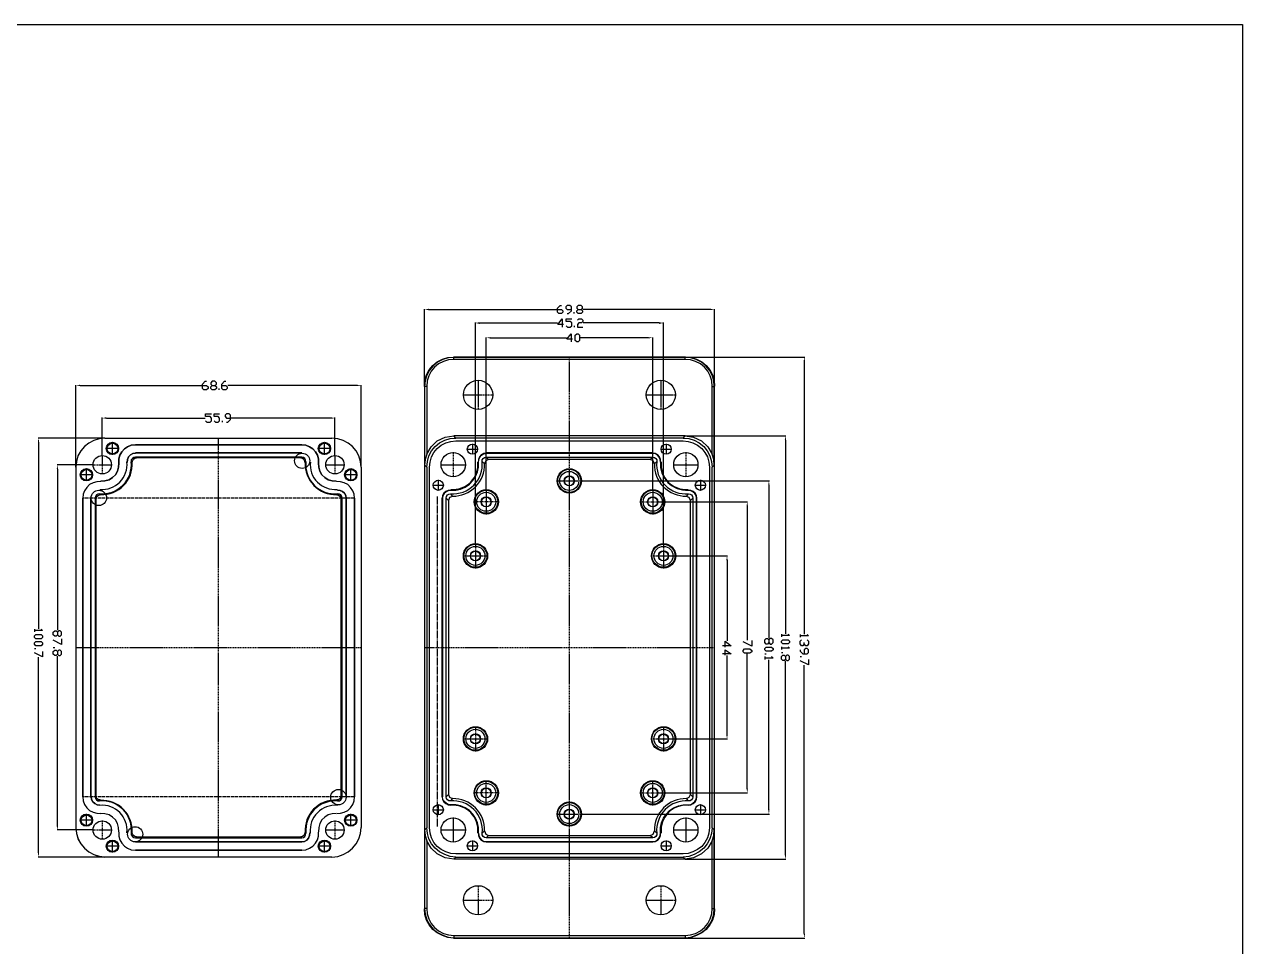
# Model space of a CAD drawing. Header units: millimetres. Extents: x 63 to 533, y -185 to 248.
# Drawn here: x 239.5 to 532.6, y 26.5 to 248.4 of the extents above; entities that cross this region are included whole.
import ezdxf

# ---------------------------------------------------------------- set-up
doc = ezdxf.new("R2010")
doc.units = ezdxf.units.MM
doc.linetypes.add('PDF_IMPORT', pattern=[1, 0.8, -0.2])
doc.layers.add('PDF_几何图形', color=7, linetype='Continuous')
doc.layers.add('PDF_实体填充', color=4, linetype='Continuous')

msp = doc.modelspace()

# ---------------------------------------------------------------- linework, layer by layer
msp.add_lwpolyline([(62.79, 248.44), (532.64, 248.44), (532.64, -185.4), (62.79, -185.4)], close=True)
at = {"layer": 'PDF_几何图形', "color": 4, "lineweight": -3}
for points in [[(335.76, 161.38), (335.76, 179.91)], [(336.74, 179.83), (367.7, 179.83)], [(404.59, 179.83), (373.87, 179.83)], [(405.56, 161.38), (405.56, 179.91)], [(348.03, 123.52), (348.03, 176.66)], [(349.01, 176.57), (367.78, 176.57)], [(392.23, 176.57), (373.95, 176.57)], [(393.29, 123.52), (393.29, 176.66)], [(350.63, 136.52), (350.63, 173.08)], [(351.61, 173), (369.97, 173)], [(389.63, 173), (373.14, 173)], [(390.69, 136.52), (390.69, 173.08)], [(398.57, 168.37), (427.26, 168.37)], [(427.17, 167.39), (427.17, 101.66)], [(251.91, 141.88), (251.91, 161.62)], [(252.88, 161.54), (282.21, 161.54)], [(319.51, 161.54), (288.47, 161.54)], [(320.57, 141.88), (320.57, 161.62)], [(258.24, 144.64), (258.24, 153.82)], [(259.22, 153.66), (283.03, 153.66)], [(313.17, 153.66), (289.2, 153.66)], [(314.23, 144.64), (314.23, 153.82)], [(258.89, 148.87), (242.81, 148.87)], [(242.89, 147.89), (242.89, 102.96)], [(398.49, 149.44), (422.71, 149.44)], [(422.62, 148.38), (422.62, 101.74)], [(255.97, 142.45), (247.36, 142.45)], [(247.44, 141.39), (247.44, 102.63)], [(373.63, 138.55), (418.8, 138.55)], [(418.64, 137.57), (418.64, 100.68)], [(393.45, 133.51), (413.52, 133.51)], [(413.44, 132.53), (413.44, 100.19)], [(396.3, 120.51), (408.65, 120.51)], [(408.57, 119.45), (408.57, 100.03)], [(413.44, 64.44), (413.44, 97.03)], [(242.89, 49.09), (242.89, 96.13)], [(247.44, 55.5), (247.44, 96.38)], [(408.57, 77.44), (408.57, 96.54)], [(418.64, 59.4), (418.64, 95.48)], [(422.62, 48.52), (422.62, 95.24)], [(427.17, 29.58), (427.17, 94.18)], [(396.05, 76.47), (408.65, 76.47)], [(393.7, 63.47), (413.52, 63.47)], [(373.63, 58.35), (418.8, 58.35)], [(255.97, 54.53), (247.36, 54.53)], [(258.89, 48.03), (242.81, 48.03)], [(398.49, 47.54), (422.71, 47.54)], [(398.57, 28.53), (427.26, 28.53)]]:
    msp.add_lwpolyline(points, dxfattribs=at)
at = {"layer": 'PDF_几何图形', "lineweight": -3}
for points in [[(367.78, 179.83), (368.75, 179.83), (369.08, 179.5), (369.08, 179.17), (368.75, 178.85), (368.1, 178.85), (367.78, 179.17), (367.78, 180.15), (368.43, 180.8), (368.75, 180.8)], [(370.13, 178.85), (370.46, 178.85), (371.11, 179.5), (371.11, 180.48), (370.78, 180.8), (370.13, 180.8), (369.81, 180.48), (369.81, 180.15), (370.13, 179.83), (371.11, 179.83)], [(371.76, 178.85), (371.76, 179.17)], [(373.46, 179.83), (373.79, 179.5), (373.79, 179.17), (373.46, 178.85), (372.73, 178.85), (372.41, 179.17), (372.41, 179.5), (372.73, 179.83), (373.46, 179.83), (373.79, 180.15), (373.79, 180.48), (373.46, 180.8), (372.73, 180.8), (372.41, 180.48), (372.41, 180.15), (372.73, 179.83)], [(369.24, 176.17), (367.86, 176.17), (368.91, 177.55), (368.91, 175.52)], [(369.89, 175.84), (370.21, 175.52), (370.86, 175.52), (371.19, 175.84), (371.19, 176.57), (370.86, 176.9), (369.89, 176.9), (369.89, 177.55), (371.19, 177.55)], [(372.57, 177.22), (372.9, 177.55), (373.55, 177.55), (373.87, 177.22), (373.87, 176.9), (373.55, 176.57), (372.9, 176.57), (372.57, 176.17), (372.57, 175.52), (373.87, 175.52)], [(371.35, 172.67), (370.05, 172.67), (371.03, 173.97), (371.03, 172.02)], [(371.84, 175.52), (371.84, 175.84)], [(335.76, 161.38), (335.84, 162.76), (336.25, 164.06), (336.9, 165.28), (337.79, 166.34), (338.85, 167.23), (340.07, 167.88), (341.37, 168.29), (342.75, 168.37)], [(342.83, 168.29), (341.45, 168.21), (340.15, 167.8), (338.93, 167.15), (337.87, 166.26), (336.98, 165.2), (336.33, 163.98), (335.92, 162.68), (335.76, 161.3)], [(342.83, 167.8), (341.53, 167.72), (340.31, 167.31), (339.17, 166.74), (338.2, 165.93), (337.39, 164.96), (336.82, 163.82), (336.41, 162.6), (336.33, 161.3)], [(398.57, 168.37), (342.75, 168.37)], [(342.83, 168.29), (342.75, 168.37)], [(398.49, 168.29), (342.83, 168.29)], [(342.83, 167.8), (342.83, 168.29)], [(398.49, 167.8), (342.83, 167.8)], [(398.49, 168.29), (398.57, 168.37)], [(398.49, 167.8), (398.49, 168.29)], [(405.48, 161.3), (405.4, 162.68), (404.99, 163.98), (404.34, 165.2), (403.45, 166.26), (402.39, 167.15), (401.17, 167.8), (399.87, 168.21), (398.49, 168.29)], [(404.99, 161.3), (404.91, 162.6), (404.5, 163.82), (403.94, 164.96), (403.12, 165.93), (402.15, 166.74), (401.01, 167.31), (399.79, 167.72), (398.49, 167.8)], [(398.57, 168.37), (399.95, 168.29), (401.25, 167.88), (402.47, 167.23), (403.53, 166.34), (404.42, 165.28), (405.07, 164.06), (405.48, 162.76), (405.56, 161.38)], [(282.38, 161.54), (283.35, 161.54), (283.68, 161.22), (283.68, 160.81), (283.35, 160.49), (282.7, 160.49), (282.38, 160.81), (282.38, 161.87), (283.03, 162.52), (283.35, 162.52)], [(285.3, 161.54), (285.71, 161.22), (285.71, 160.81), (285.3, 160.49), (284.65, 160.49), (284.33, 160.81), (284.33, 161.22), (284.65, 161.54), (285.3, 161.54), (285.71, 161.87), (285.71, 162.19), (285.3, 162.52), (284.65, 162.52), (284.33, 162.19), (284.33, 161.87), (284.65, 161.54)], [(287.01, 161.54), (287.98, 161.54), (288.31, 161.22), (288.31, 160.81), (287.98, 160.49), (287.33, 160.49), (287.01, 160.81), (287.01, 161.87), (287.66, 162.52), (287.98, 162.52)], [(335.76, 161.38), (335.76, 35.52)], [(335.76, 161.3), (335.76, 161.38)], [(336.33, 161.3), (335.76, 161.3)], [(335.76, 161.3), (335.76, 142.37)], [(336.33, 161.3), (336.33, 144.97)], [(404.99, 161.3), (405.48, 161.3)], [(404.99, 144.97), (404.99, 161.3)], [(405.48, 161.3), (405.56, 161.38)], [(405.48, 142.37), (405.48, 161.3)], [(405.56, 35.52), (405.56, 161.38)], [(286.36, 160.49), (286.36, 160.81)], [(283.11, 153.01), (283.43, 152.69), (284.16, 152.69), (284.49, 153.01), (284.49, 153.66), (284.16, 154.07), (283.11, 154.07), (283.11, 154.72), (284.49, 154.72)], [(285.14, 153.01), (285.46, 152.69), (286.11, 152.69), (286.44, 153.01), (286.44, 153.66), (286.11, 154.07), (285.14, 154.07), (285.14, 154.72), (286.44, 154.72)], [(287.17, 152.69), (287.17, 153.01)], [(288.15, 152.69), (288.47, 152.69), (289.12, 153.34), (289.12, 154.39), (288.8, 154.72), (288.15, 154.72), (287.82, 154.39), (287.82, 154.07), (288.15, 153.66), (289.12, 153.66)], [(258.89, 148.87), (257.51, 148.7), (256.21, 148.3), (254.99, 147.65), (253.94, 146.84), (253.04, 145.78), (252.39, 144.56), (252.07, 143.26), (251.91, 141.88)], [(266.21, 147.24), (265.23, 147.16), (264.34, 146.75), (263.61, 146.27), (262.96, 145.54), (262.47, 144.72), (262.23, 143.83), (262.23, 142.85), (262.14, 141.88), (261.9, 140.9), (261.41, 140.01), (260.68, 139.36), (259.87, 138.79), (258.89, 138.55), (257.92, 138.47)], [(257.92, 138.47), (258.89, 138.55), (259.87, 138.79), (260.68, 139.36), (261.41, 140.01), (261.9, 140.9), (262.14, 141.88), (262.23, 142.85), (262.23, 143.83), (262.47, 144.72), (262.96, 145.54), (263.61, 146.27), (264.34, 146.75), (265.23, 147.16), (266.21, 147.24)], [(258.89, 148.87), (313.5, 148.87)], [(266.21, 147.24), (266.21, 147.24)], [(306.27, 147.24), (266.21, 147.24), (306.27, 147.24)], [(306.27, 147.24), (306.27, 147.24)], [(306.27, 147.24), (307.24, 147.16), (308.14, 146.75), (308.87, 146.27), (309.52, 145.54), (310, 144.72), (310.25, 143.83), (310.25, 142.85), (310.33, 141.88), (310.57, 140.9), (311.06, 140.01), (311.79, 139.36), (312.6, 138.79), (313.58, 138.55), (314.55, 138.47)], [(314.55, 138.47), (313.58, 138.55), (312.6, 138.79), (311.79, 139.36), (311.06, 140.01), (310.57, 140.9), (310.33, 141.88), (310.25, 142.85), (310.25, 143.83), (310, 144.72), (309.52, 145.54), (308.87, 146.27), (308.14, 146.75), (307.24, 147.16), (306.27, 147.24)], [(320.57, 141.88), (320.4, 143.26), (320, 144.56), (319.35, 145.78), (318.45, 146.84), (317.4, 147.65), (316.18, 148.3), (314.88, 148.7), (313.5, 148.87)], [(336.33, 144.97), (337.39, 146.75), (338.85, 148.22), (340.72, 149.11), (342.83, 149.44)], [(336.33, 141.88), (336.49, 143.26), (336.82, 144.56), (337.47, 145.78), (338.36, 146.84), (339.42, 147.73), (340.64, 148.38), (341.94, 148.79), (343.32, 148.87)], [(336.98, 141.88), (337.14, 143.1), (337.47, 144.32), (338.04, 145.37), (338.85, 146.35), (339.82, 147.16), (340.88, 147.73), (342.1, 148.05), (343.32, 148.22)], [(398.49, 149.44), (342.83, 149.44)], [(343.32, 148.87), (342.83, 149.44)], [(398, 148.87), (343.32, 148.87)], [(343.32, 148.22), (398, 148.22)], [(398, 148.87), (398.49, 149.44)], [(398, 148.87), (399.38, 148.79), (400.68, 148.38), (401.9, 147.73), (402.96, 146.84), (403.77, 145.78), (404.42, 144.56), (404.83, 143.26), (404.99, 141.88)], [(398, 148.22), (399.22, 148.05), (400.36, 147.73), (401.5, 147.16), (402.47, 146.35), (403.2, 145.37), (403.85, 144.32), (404.18, 143.1), (404.34, 141.88)], [(398.49, 149.44), (400.52, 149.11), (402.39, 148.22), (403.94, 146.75), (404.99, 144.97)], [(266.21, 145.29), (266.21, 145.29)], [(266.21, 145.29), (306.27, 145.29), (266.21, 145.29)], [(306.27, 144.24), (266.21, 144.24)], [(306.02, 144.07), (266.45, 144.07)], [(306.27, 145.29), (306.27, 145.29)], [(336.33, 144.97), (335.92, 143.67), (335.76, 142.37)], [(342.1, 136.35), (343.32, 136.35), (344.46, 136.6), (345.59, 137.08), (346.57, 137.73), (347.38, 138.63), (348.03, 139.6), (348.52, 140.74), (348.76, 141.88), (348.76, 143.1), (348.84, 143.67), (349.09, 144.24), (349.49, 144.72), (349.98, 145.05), (350.63, 145.13)], [(350.63, 145.21), (349.98, 145.13), (349.41, 144.8), (349.01, 144.32), (348.76, 143.67), (348.68, 143.02)], [(349.66, 143.18), (349.66, 143.59), (349.9, 143.91), (350.23, 144.15), (350.63, 144.24)], [(350.63, 144.24), (351.2, 143.67), (350.55, 143.42), (350.23, 142.69), (349.66, 143.18)], [(390.69, 145.29), (350.63, 145.29)], [(350.63, 145.13), (350.63, 145.29)], [(390.69, 145.13), (350.63, 145.13)], [(350.63, 144.24), (390.69, 144.24)], [(390.04, 143.67), (351.2, 143.67)], [(391.67, 143.18), (391.1, 142.69), (390.77, 143.42), (390.04, 143.67), (390.69, 144.24)], [(390.69, 145.13), (390.69, 145.29)], [(392.64, 143.02), (392.56, 143.67), (392.32, 144.32), (391.91, 144.8), (391.34, 145.13), (390.69, 145.21)], [(392.56, 143.1), (392.48, 143.67), (392.23, 144.24), (391.83, 144.72), (391.34, 145.05), (390.69, 145.13)], [(390.69, 144.24), (391.1, 144.15), (391.42, 143.91), (391.67, 143.59), (391.67, 143.18)], [(405.48, 142.37), (405.4, 143.67), (404.99, 144.97)], [(251.91, 141.88), (251.91, 55.1)], [(262.23, 142.85), (262.23, 142.85)], [(264.18, 143.02), (264.18, 143.02)], [(308.22, 143.02), (308.22, 143.02)], [(310.25, 142.85), (310.25, 142.85)], [(320.57, 141.88), (320.57, 55.1)], [(336.33, 141.88), (335.76, 142.37)], [(336.33, 141.88), (336.33, 55.02)], [(336.98, 55.1), (336.98, 141.88)], [(348.76, 143.1), (348.6, 143.02)], [(392.56, 143.1), (392.64, 143.02)], [(404.34, 141.88), (404.34, 55.1)], [(405.48, 142.37), (404.99, 141.88)], [(404.99, 55.02), (404.99, 141.88)], [(257.84, 138.38), (256.94, 138.3), (256.05, 138.06), (255.16, 137.65), (254.51, 137), (253.94, 136.19), (253.61, 135.38), (253.53, 134.4)], [(257.84, 138.38), (256.94, 138.3), (256.05, 138.06), (255.16, 137.65), (254.51, 137), (253.94, 136.19), (253.61, 135.38), (253.53, 134.4)], [(257.84, 138.47), (257.84, 138.38)], [(314.55, 138.47), (314.55, 138.38)], [(318.94, 134.4), (318.86, 135.38), (318.54, 136.19), (317.97, 137), (317.32, 137.65), (316.42, 138.06), (315.53, 138.3), (314.64, 138.38)], [(318.94, 134.4), (318.86, 135.38), (318.54, 136.19), (317.97, 137), (317.32, 137.65), (316.42, 138.06), (315.53, 138.3), (314.64, 138.38)], [(257.68, 136.43), (257.68, 136.43)], [(314.72, 136.43), (314.72, 136.43)], [(315.94, 134.4), (315.77, 134.89), (315.37, 135.3), (314.88, 135.38)], [(342.1, 136.35), (341.45, 136.27), (340.88, 136.03), (340.39, 135.62), (340.07, 135.05), (339.99, 134.4)], [(342.1, 136.27), (341.45, 136.19), (340.96, 135.95), (340.47, 135.54), (340.15, 135.05), (340.07, 134.4)], [(340.96, 134.4), (341.04, 134.81), (341.29, 135.22), (341.61, 135.38), (342.02, 135.46)], [(342.02, 135.46), (342.51, 134.81), (341.77, 134.57), (341.53, 133.83), (340.96, 134.4)], [(342.1, 136.35), (342.1, 136.43)], [(400.36, 134.4), (399.79, 133.83), (399.47, 134.57), (398.82, 134.81), (399.3, 135.46)], [(399.22, 136.35), (399.22, 136.43)], [(401.33, 134.4), (401.25, 135.05), (400.93, 135.62), (400.44, 136.03), (399.87, 136.27), (399.22, 136.35)], [(401.25, 134.4), (401.17, 135.05), (400.85, 135.54), (400.36, 135.95), (399.87, 136.19), (399.22, 136.27)], [(399.3, 135.46), (399.71, 135.38), (400.03, 135.22), (400.28, 134.81), (400.36, 134.4)], [(253.53, 134.4), (253.53, 62.49), (253.53, 134.4)], [(255.48, 62.49), (255.48, 134.4), (255.48, 62.49)], [(255.48, 134.4), (255.48, 134.4)], [(256.54, 134.4), (256.54, 62.49)], [(256.7, 134.24), (256.7, 62.74)], [(315.69, 62.74), (315.69, 134.24)], [(315.94, 62.49), (315.94, 134.4)], [(316.91, 134.4), (316.91, 62.49), (316.91, 134.4)], [(318.94, 62.49), (318.94, 134.4), (318.94, 62.49)], [(340.07, 134.4), (339.91, 134.4)], [(339.91, 134.4), (339.91, 62.49)], [(340.07, 134.4), (340.07, 62.49)], [(340.96, 62.49), (340.96, 134.4)], [(341.53, 133.83), (341.53, 63.06)], [(399.79, 63.06), (399.79, 133.83)], [(400.36, 134.4), (400.36, 62.49)], [(401.25, 134.4), (401.33, 134.4)], [(401.25, 62.49), (401.25, 134.4)], [(401.33, 62.49), (401.33, 134.4)], [(243.54, 102.88), (243.86, 102.55), (241.91, 102.55)], [(241.91, 102.88), (241.91, 102.23)], [(247.44, 101.49), (247.11, 101.17), (246.79, 101.17), (246.46, 101.49), (246.46, 102.14), (246.79, 102.47), (247.11, 102.47), (247.44, 102.14), (247.44, 101.49), (247.76, 101.17), (248.09, 101.17), (248.41, 101.49), (248.41, 102.14), (248.09, 102.47), (247.76, 102.47), (247.44, 102.14)], [(248.41, 100.52), (248.41, 99.14), (246.46, 100.19)], [(408.16, 98.57), (408.16, 99.95), (409.54, 98.89), (407.51, 98.89)], [(414.5, 100.11), (414.5, 98.81), (412.47, 99.79)], [(418.64, 99.63), (418.32, 99.22), (417.99, 99.22), (417.67, 99.63), (417.67, 100.28), (417.99, 100.6), (418.32, 100.6), (418.64, 100.28), (418.64, 99.63), (418.97, 99.22), (419.29, 99.22), (419.7, 99.63), (419.7, 100.28), (419.29, 100.6), (418.97, 100.6), (418.64, 100.28)], [(423.27, 101.66), (423.6, 101.33), (421.65, 101.33)], [(421.65, 101.66), (421.65, 101.01)], [(427.82, 101.58), (428.15, 101.25), (426.2, 101.25)], [(426.2, 101.58), (426.2, 100.93)], [(427.17, 99.3), (426.85, 98.89), (426.52, 98.89), (426.2, 99.3), (426.2, 99.95), (426.52, 100.28)], [(427.82, 100.28), (428.15, 99.95), (428.15, 99.3), (427.82, 98.89), (427.5, 98.89), (427.17, 99.3), (427.17, 99.63)], [(241.91, 98.24), (242.24, 98.24)], [(243.86, 97.51), (243.86, 96.21), (241.91, 97.19)], [(246.46, 98.49), (246.79, 98.49)], [(247.44, 96.86), (247.11, 96.54), (246.79, 96.54), (246.46, 96.86), (246.46, 97.51), (246.79, 97.84), (247.11, 97.84), (247.44, 97.51), (247.44, 96.86), (247.76, 96.54), (248.09, 96.54), (248.41, 96.86), (248.41, 97.51), (248.09, 97.84), (247.76, 97.84), (247.44, 97.51)], [(408.16, 96.62), (408.16, 97.92), (409.54, 96.94), (407.51, 96.94)], [(417.67, 96.94), (417.99, 96.94)], [(423.27, 98.65), (423.6, 98.33), (421.65, 98.33)], [(421.65, 98.65), (421.65, 98)], [(421.65, 97.27), (421.97, 97.27)], [(426.2, 97.92), (426.2, 97.59), (426.85, 96.94), (427.82, 96.94), (428.15, 97.27), (428.15, 97.92), (427.82, 98.24), (427.5, 98.24), (427.17, 97.92), (427.17, 96.94)], [(419.29, 96.29), (419.7, 95.89), (417.67, 95.89)], [(417.67, 96.29), (417.67, 95.56)], [(422.62, 95.64), (422.3, 95.32), (421.97, 95.32), (421.65, 95.64), (421.65, 96.29), (421.97, 96.62), (422.3, 96.62), (422.62, 96.29), (422.62, 95.64), (422.95, 95.32), (423.27, 95.32), (423.6, 95.64), (423.6, 96.29), (423.27, 96.62), (422.95, 96.62), (422.62, 96.29)], [(426.2, 96.29), (426.52, 96.29)], [(428.15, 95.56), (428.15, 94.26), (426.2, 95.24)], [(253.53, 62.49), (253.61, 61.52), (253.94, 60.7), (254.51, 59.89), (255.16, 59.24), (256.05, 58.84), (256.94, 58.59), (257.84, 58.51)], [(253.53, 62.49), (253.61, 61.52), (253.94, 60.7), (254.51, 59.89), (255.16, 59.24), (256.05, 58.84), (256.94, 58.59), (257.84, 58.51)], [(255.48, 62.49), (255.48, 62.49)], [(314.64, 58.51), (315.53, 58.59), (316.42, 58.84), (317.32, 59.24), (317.97, 59.89), (318.54, 60.7), (318.86, 61.52), (318.94, 62.49)], [(314.64, 58.51), (315.53, 58.59), (316.42, 58.84), (317.32, 59.24), (317.97, 59.89), (318.54, 60.7), (318.86, 61.52), (318.94, 62.49)], [(340.07, 62.49), (339.91, 62.49)], [(339.99, 62.49), (340.07, 61.84), (340.39, 61.27), (340.88, 60.87), (341.45, 60.62), (342.1, 60.54)], [(348.76, 53.88), (348.76, 55.1), (348.52, 56.24), (348.03, 57.37), (347.38, 58.35), (346.57, 59.24), (345.59, 59.89), (344.46, 60.38), (343.32, 60.62), (342.1, 60.62), (341.45, 60.7), (340.96, 60.95), (340.47, 61.35), (340.15, 61.84), (340.07, 62.49)], [(340.96, 62.49), (341.53, 63.06), (341.77, 62.41), (342.51, 62.09), (342.02, 61.52)], [(342.02, 61.52), (341.61, 61.52), (341.29, 61.76), (341.04, 62.09), (340.96, 62.49)], [(392.56, 53.88), (392.56, 55.1), (392.8, 56.24), (393.29, 57.37), (393.94, 58.35), (394.75, 59.24), (395.73, 59.89), (396.87, 60.38), (398, 60.62), (399.22, 60.62), (399.87, 60.7), (400.36, 60.95), (400.85, 61.35), (401.17, 61.84), (401.25, 62.49)], [(399.3, 61.52), (398.82, 62.09), (399.47, 62.41), (399.79, 63.06), (400.36, 62.49)], [(399.22, 60.54), (399.87, 60.62), (400.44, 60.87), (400.93, 61.27), (401.25, 61.84), (401.33, 62.49)], [(400.36, 62.49), (400.28, 62.09), (400.03, 61.76), (399.71, 61.52), (399.3, 61.52)], [(401.25, 62.49), (401.33, 62.49)], [(257.68, 60.46), (257.68, 60.54)], [(314.72, 60.46), (314.72, 60.54)], [(342.1, 60.62), (342.1, 60.54)], [(399.22, 60.62), (399.22, 60.54)], [(257.84, 58.51), (257.84, 58.51)], [(262.23, 54.12), (262.14, 55.1), (261.9, 56.07), (261.41, 56.97), (260.68, 57.62), (259.87, 58.19), (258.89, 58.43), (257.92, 58.51)], [(262.23, 54.12), (262.14, 55.1), (261.9, 56.07), (261.41, 56.97), (260.68, 57.62), (259.87, 58.19), (258.89, 58.43), (257.92, 58.51)], [(314.55, 58.51), (313.58, 58.43), (312.6, 58.19), (311.79, 57.62), (311.06, 56.97), (310.57, 56.07), (310.33, 55.1), (310.25, 54.12)], [(314.55, 58.51), (313.58, 58.43), (312.6, 58.19), (311.79, 57.62), (311.06, 56.97), (310.57, 56.07), (310.33, 55.1), (310.25, 54.12)], [(314.55, 58.51), (314.55, 58.51)], [(251.91, 55.1), (252.07, 53.72), (252.39, 52.42), (253.04, 51.2), (253.94, 50.14), (254.99, 49.25), (256.21, 48.6), (257.51, 48.19), (258.89, 48.03)], [(262.23, 54.12), (262.23, 54.12)], [(262.23, 54.04), (262.23, 53.07), (262.47, 52.17), (262.96, 51.36), (263.61, 50.63), (264.34, 50.14), (265.23, 49.74), (266.21, 49.65)], [(262.23, 54.04), (262.23, 53.07), (262.47, 52.17), (262.96, 51.36), (263.61, 50.63), (264.34, 50.14), (265.23, 49.74), (266.21, 49.65)], [(264.18, 53.88), (264.18, 53.88)], [(266.45, 52.9), (306.02, 52.9)], [(306.27, 49.65), (307.24, 49.74), (308.14, 50.14), (308.87, 50.63), (309.52, 51.36), (310, 52.17), (310.25, 53.07), (310.25, 54.04)], [(306.27, 49.65), (307.24, 49.74), (308.14, 50.14), (308.87, 50.63), (309.52, 51.36), (310, 52.17), (310.25, 53.07), (310.25, 54.04)], [(308.22, 53.88), (308.22, 53.88)], [(310.25, 54.12), (310.25, 54.12)], [(313.5, 48.03), (314.88, 48.19), (316.18, 48.6), (317.4, 49.25), (318.45, 50.14), (319.35, 51.2), (320, 52.42), (320.4, 53.72), (320.57, 55.1)], [(335.76, 54.53), (336.33, 55.02)], [(335.76, 54.53), (335.76, 35.6)], [(335.76, 54.53), (335.92, 53.23), (336.33, 51.93)], [(343.32, 48.03), (341.94, 48.19), (340.64, 48.6), (339.42, 49.25), (338.36, 50.14), (337.47, 51.2), (336.82, 52.42), (336.49, 53.72), (336.33, 55.02)], [(343.32, 48.76), (342.1, 48.84), (340.88, 49.25), (339.82, 49.82), (338.85, 50.55), (338.04, 51.52), (337.47, 52.66), (337.14, 53.8), (336.98, 55.1)], [(348.76, 53.88), (348.6, 53.88)], [(348.68, 53.88), (348.76, 53.23), (349.01, 52.58), (349.41, 52.09), (349.98, 51.77), (350.63, 51.69)], [(348.76, 53.8), (348.84, 53.23), (349.09, 52.66), (349.49, 52.17), (349.98, 51.85), (350.63, 51.77)], [(349.66, 53.8), (350.23, 54.29), (350.55, 53.55), (351.2, 53.23), (350.63, 52.66)], [(350.63, 52.66), (350.23, 52.74), (349.9, 52.99), (349.66, 53.39), (349.66, 53.8)], [(351.2, 53.23), (390.04, 53.23)], [(390.69, 52.66), (390.04, 53.23), (390.77, 53.55), (391.1, 54.29), (391.67, 53.8)], [(390.69, 51.69), (391.34, 51.77), (391.91, 52.09), (392.32, 52.58), (392.56, 53.23), (392.64, 53.88)], [(390.69, 51.77), (391.34, 51.85), (391.83, 52.17), (392.23, 52.66), (392.48, 53.23), (392.56, 53.8)], [(391.67, 53.8), (391.67, 53.39), (391.42, 52.99), (391.1, 52.74), (390.69, 52.66)], [(392.56, 53.88), (392.64, 53.88)], [(404.34, 55.1), (404.18, 53.8), (403.85, 52.66), (403.2, 51.52), (402.47, 50.55), (401.5, 49.82), (400.36, 49.25), (399.22, 48.84), (398, 48.76)], [(404.99, 55.02), (404.83, 53.72), (404.42, 52.42), (403.77, 51.2), (402.96, 50.14), (401.9, 49.25), (400.68, 48.6), (399.38, 48.19), (398, 48.03)], [(404.99, 55.02), (405.48, 54.53)], [(404.99, 51.93), (405.4, 53.23), (405.48, 54.53)], [(405.48, 35.6), (405.48, 54.53)], [(266.21, 52.66), (306.27, 52.66)], [(306.27, 51.69), (266.21, 51.69), (306.27, 51.69)], [(266.21, 51.69), (266.21, 51.69)], [(306.27, 51.69), (306.27, 51.69)], [(336.33, 51.93), (336.33, 35.6)], [(342.83, 47.54), (340.72, 47.87), (338.85, 48.76), (337.39, 50.14), (336.33, 51.93)], [(390.69, 52.66), (350.63, 52.66)], [(350.63, 51.77), (350.63, 51.69)], [(350.63, 51.77), (390.69, 51.77)], [(350.63, 51.69), (390.69, 51.69)], [(390.69, 51.77), (390.69, 51.69)], [(404.99, 51.93), (403.94, 50.14), (402.39, 48.76), (400.52, 47.87), (398.49, 47.54)], [(404.99, 35.6), (404.99, 51.93)], [(313.5, 48.03), (258.89, 48.03)], [(266.21, 49.65), (306.27, 49.65), (266.21, 49.65)], [(266.21, 49.65), (266.21, 49.65)], [(306.27, 49.65), (306.27, 49.65)], [(343.32, 48.03), (342.83, 47.54)], [(398.49, 47.54), (342.83, 47.54)], [(398, 48.76), (343.32, 48.76)], [(343.32, 48.03), (398, 48.03)], [(398, 48.03), (398.49, 47.54)], [(335.76, 35.6), (335.76, 35.52)], [(336.33, 35.6), (335.76, 35.6)], [(335.76, 35.6), (335.92, 34.3), (336.33, 32.92), (336.98, 31.78), (337.87, 30.64), (338.93, 29.83), (340.15, 29.18), (341.45, 28.77), (342.83, 28.61)], [(342.75, 28.53), (341.37, 28.69), (340.07, 29.1), (338.85, 29.75), (337.79, 30.56), (336.9, 31.7), (336.25, 32.83), (335.84, 34.22), (335.76, 35.52)], [(336.33, 35.6), (336.41, 34.38), (336.82, 33.16), (337.39, 32.02), (338.2, 31.05), (339.17, 30.23), (340.31, 29.58), (341.53, 29.26), (342.83, 29.1)], [(398.49, 29.1), (399.79, 29.26), (401.01, 29.58), (402.15, 30.23), (403.12, 31.05), (403.94, 32.02), (404.5, 33.16), (404.91, 34.38), (404.99, 35.6)], [(398.49, 28.61), (399.87, 28.77), (401.17, 29.18), (402.39, 29.83), (403.45, 30.64), (404.34, 31.78), (404.99, 32.92), (405.4, 34.3), (405.48, 35.6)], [(405.56, 35.52), (405.48, 34.22), (405.07, 32.83), (404.42, 31.7), (403.53, 30.56), (402.47, 29.75), (401.25, 29.1), (399.95, 28.69), (398.57, 28.53)], [(404.99, 35.6), (405.48, 35.6)], [(405.48, 35.6), (405.56, 35.52)], [(342.83, 28.61), (342.75, 28.53)], [(342.75, 28.53), (398.57, 28.53)], [(342.83, 29.1), (342.83, 28.61)], [(342.83, 29.1), (398.49, 29.1)], [(342.83, 28.61), (398.49, 28.61)], [(398.49, 29.1), (398.49, 28.61)], [(398.49, 28.61), (398.57, 28.53)]]:
    msp.add_lwpolyline(points, dxfattribs=at)
for points in [[(372.41, 172.02), (372, 172.35), (372, 173.65), (372.41, 173.97), (372.73, 173.97), (373.06, 173.65), (373.06, 172.35), (372.73, 172.02)], [(264.26, 143.02), (264.34, 143.67), (264.58, 144.32), (264.99, 144.8), (265.56, 145.13), (266.21, 145.21), (265.56, 145.13), (264.99, 144.8), (264.58, 144.32), (264.34, 143.67)], [(265.39, 142.94), (265.48, 143.34), (265.72, 143.75), (266.04, 143.99), (266.45, 144.07), (266.21, 144.24), (265.8, 144.15), (265.48, 143.91), (265.23, 143.59), (265.15, 143.18)], [(306.02, 144.07), (306.43, 143.99), (306.75, 143.75), (306.92, 143.34), (307, 142.94), (307.24, 143.18), (307.16, 143.59), (307, 143.91), (306.67, 144.15), (306.27, 144.24)], [(256.7, 134.24), (256.78, 134.57), (257.03, 134.89), (257.35, 135.13), (257.76, 135.22), (257.59, 135.46), (257.19, 135.38), (256.86, 135.22), (256.62, 134.81), (256.54, 134.4)], [(314.64, 135.22), (315.04, 135.13), (315.37, 134.89), (315.61, 134.57), (315.69, 134.24), (315.94, 134.4), (315.85, 134.81), (315.61, 135.22), (315.29, 135.38), (314.8, 135.46)], [(314.8, 136.35), (315.45, 136.27), (316.02, 136.03), (316.5, 135.62), (316.83, 135.05), (316.91, 134.4), (316.83, 135.05), (316.5, 135.62), (316.02, 136.03), (315.45, 136.27)], [(241.91, 101.25), (242.24, 101.58), (243.54, 101.58), (243.86, 101.25), (243.86, 100.84), (243.54, 100.52), (242.24, 100.52), (241.91, 100.84)], [(241.91, 99.54), (242.24, 99.87), (243.54, 99.87), (243.86, 99.54), (243.86, 99.22), (243.54, 98.89), (242.24, 98.89), (241.91, 99.22)], [(421.65, 99.95), (421.97, 100.28), (423.27, 100.28), (423.6, 99.95), (423.6, 99.63), (423.27, 99.3), (421.97, 99.3), (421.65, 99.63)], [(412.47, 97.76), (412.79, 98.16), (414.09, 98.16), (414.5, 97.76), (414.5, 97.43), (414.09, 97.11), (412.79, 97.11), (412.47, 97.43)], [(417.67, 98.24), (417.99, 98.57), (419.29, 98.57), (419.7, 98.24), (419.7, 97.92), (419.29, 97.59), (417.99, 97.59), (417.67, 97.92)], [(257.68, 60.54), (257.03, 60.62), (256.46, 60.87), (255.97, 61.27), (255.64, 61.84), (255.56, 62.49), (255.64, 61.84), (255.97, 61.27), (256.46, 60.87), (257.03, 60.62)], [(257.76, 61.76), (257.35, 61.76), (257.03, 62), (256.78, 62.33), (256.7, 62.74), (256.54, 62.49), (256.62, 62.09), (256.86, 61.76), (257.19, 61.52), (257.59, 61.52)], [(315.69, 62.74), (315.61, 62.33), (315.37, 62), (315.04, 61.76), (314.64, 61.76), (314.8, 61.52), (315.29, 61.52), (315.61, 61.76), (315.85, 62.09), (315.94, 62.49)], [(266.45, 52.9), (266.04, 52.99), (265.72, 53.23), (265.48, 53.55), (265.39, 53.96), (265.15, 53.8), (265.23, 53.39), (265.48, 52.99), (265.8, 52.74), (266.21, 52.66)], [(307, 53.96), (306.92, 53.55), (306.75, 53.23), (306.43, 52.99), (306.02, 52.9), (306.27, 52.66), (306.67, 52.74), (307, 52.99), (307.16, 53.39), (307.24, 53.8)], [(308.22, 53.88), (308.14, 53.23), (307.89, 52.58), (307.49, 52.09), (306.92, 51.77), (306.27, 51.69), (306.92, 51.77), (307.49, 52.09), (307.89, 52.58), (308.14, 53.23)]]:
    msp.add_lwpolyline(points, close=True, dxfattribs=at)
at = {"layer": 'PDF_几何图形', "color": 1, "linetype": 'PDF_IMPORT', "lineweight": -3, "ltscale": 0.087501}
for points in [[(370.62, 168.37), (370.62, 28.53)], [(286.2, 48.03), (286.2, 148.87)]]:
    msp.add_lwpolyline(points, dxfattribs=at)
at = {"layer": 'PDF_几何图形', "color": 1, "linetype": 'PDF_IMPORT', "lineweight": -3, "ltscale": 0.0825}
for points in [[(348.68, 162.76), (348.68, 155.77)], [(392.64, 162.76), (392.64, 155.77)], [(345.19, 159.27), (352.18, 159.27)], [(389.15, 159.27), (396.13, 159.27)], [(348.68, 41.12), (348.68, 34.13)], [(392.64, 41.12), (392.64, 34.13)], [(345.19, 37.63), (352.18, 37.63)], [(389.15, 37.63), (396.13, 37.63)]]:
    msp.add_lwpolyline(points, dxfattribs=at)
at = {"layer": 'PDF_几何图形', "color": 1, "lineweight": -3}
for points in [[(260.68, 144.8), (260.68, 147.81)], [(311.71, 144.8), (311.71, 147.81)], [(347.3, 147.49), (347.3, 144.97)], [(393.94, 147.49), (393.94, 144.97)], [(262.23, 146.35), (259.22, 146.35)], [(313.25, 146.35), (310.25, 146.35)], [(346.08, 146.19), (348.6, 146.19)], [(392.72, 146.19), (395.24, 146.19)], [(254.43, 138.55), (254.43, 141.47)], [(318.05, 138.55), (318.05, 141.47)], [(255.89, 140.01), (252.88, 140.01)], [(319.51, 140.01), (316.5, 140.01)], [(339.09, 138.79), (339.09, 136.27)], [(402.15, 138.79), (402.15, 136.27)], [(337.87, 137.49), (340.39, 137.49)], [(400.93, 137.49), (403.45, 137.49)], [(337.87, 59.4), (340.39, 59.4)], [(339.09, 60.7), (339.09, 58.19)], [(400.93, 59.4), (403.45, 59.4)], [(402.15, 60.7), (402.15, 58.19)], [(255.89, 56.89), (252.88, 56.89)], [(254.43, 55.42), (254.43, 58.43)], [(319.51, 56.89), (316.5, 56.89)], [(318.05, 55.42), (318.05, 58.43)], [(262.23, 50.63), (259.22, 50.63)], [(260.68, 49.09), (260.68, 52.09)], [(313.25, 50.63), (310.25, 50.63)], [(311.71, 49.09), (311.71, 52.09)], [(346.08, 50.71), (348.6, 50.71)], [(347.3, 52.01), (347.3, 49.49)], [(392.72, 50.71), (395.24, 50.71)], [(393.94, 52.01), (393.94, 49.49)]]:
    msp.add_lwpolyline(points, dxfattribs=at)
at = {"layer": 'PDF_几何图形', "color": 1, "linetype": 'PDF_IMPORT', "lineweight": -3, "ltscale": 0.0425}
for points in [[(258.24, 144.64), (258.24, 140.17)], [(314.23, 144.64), (314.23, 140.17)], [(255.97, 142.45), (260.44, 142.45)], [(311.95, 142.45), (316.42, 142.45)], [(255.97, 54.53), (260.44, 54.53)], [(311.95, 54.53), (316.42, 54.53)]]:
    msp.add_lwpolyline(points, dxfattribs=at)
at = {"layer": 'PDF_几何图形', "color": 1, "linetype": 'PDF_IMPORT', "lineweight": -3, "ltscale": 0.067501}
for points in [[(342.67, 145.45), (342.67, 139.44)], [(398.65, 145.45), (398.65, 139.44)]]:
    msp.add_lwpolyline(points, dxfattribs=at)
at = {"layer": 'PDF_几何图形', "color": 1, "linetype": 'PDF_IMPORT', "lineweight": -3, "ltscale": 0.0675}
for points in [[(339.66, 142.45), (345.68, 142.45)], [(370.62, 141.55), (370.62, 135.54)], [(395.65, 142.45), (401.66, 142.45)], [(367.61, 138.55), (373.63, 138.55)], [(350.63, 136.52), (350.63, 130.5)], [(390.69, 136.52), (390.69, 130.5)], [(353.64, 133.51), (347.63, 133.51)], [(387.68, 133.51), (393.7, 133.51)], [(348.03, 123.52), (348.03, 117.5)], [(393.29, 123.52), (393.29, 117.5)], [(345.03, 120.51), (351.04, 120.51)], [(390.28, 120.51), (396.3, 120.51)], [(348.03, 79.47), (348.03, 73.46)], [(393.29, 79.47), (393.29, 73.46)], [(345.03, 76.47), (351.04, 76.47)], [(390.28, 76.47), (396.3, 76.47)], [(350.63, 60.46), (350.63, 66.47)], [(390.69, 60.46), (390.69, 66.47)], [(353.64, 63.47), (347.63, 63.47)], [(387.68, 63.47), (393.7, 63.47)], [(370.62, 61.35), (370.62, 55.34)], [(342.67, 57.54), (342.67, 51.52)], [(367.61, 58.35), (373.63, 58.35)], [(398.65, 57.54), (398.65, 51.52)], [(339.66, 54.53), (345.68, 54.53)], [(395.65, 54.53), (401.66, 54.53)]]:
    msp.add_lwpolyline(points, dxfattribs=at)
at = {"layer": 'PDF_几何图形', "color": 1, "linetype": 'PDF_IMPORT', "lineweight": -3, "ltscale": 0.1875}
msp.add_lwpolyline([(338.93, 55.26), (338.93, 134.89)], dxfattribs=at)
at = {"layer": 'PDF_几何图形', "linetype": 'PDF_IMPORT', "lineweight": -3}
for points in [[(318.94, 134.4), (253.53, 134.4)], [(318.94, 62.49), (253.53, 62.49)]]:
    msp.add_lwpolyline(points, dxfattribs=at)
at = {"layer": 'PDF_几何图形', "color": 1, "linetype": 'PDF_IMPORT', "lineweight": -3, "ltscale": 0.0875}
for points in [[(251.91, 98.49), (320.57, 98.49)], [(335.76, 98.49), (405.56, 98.49)]]:
    msp.add_lwpolyline(points, dxfattribs=at)
at = {"layer": 'PDF_几何图形', "color": 1, "linetype": 'PDF_IMPORT', "lineweight": -3, "ltscale": 0.045}
for points in [[(258.24, 56.8), (258.24, 52.25)], [(314.23, 56.8), (314.23, 52.25)]]:
    msp.add_lwpolyline(points, dxfattribs=at)
at = {"layer": 'PDF_几何图形', "lineweight": -3}
for centre, radius in [((348.67, 159.26), 3.51), ((392.63, 159.26), 3.51), ((260.67, 146.36), 1.48), ((260.7, 146.33), 1.29), ((311.7, 146.36), 1.48), ((311.73, 146.33), 1.29), ((347.3, 146.19), 1.22), ((393.94, 146.19), 1.22), ((258.23, 142.44), 2.21), ((306.34, 143.39), 1.82), ((314.22, 142.44), 2.21), ((342.68, 142.46), 2.92), ((398.66, 142.46), 2.92), ((254.41, 140.02), 1.48), ((254.44, 139.99), 1.29), ((318.04, 140.02), 1.48), ((318.06, 139.99), 1.29), ((370.63, 138.56), 2.92), ((370.61, 138.57), 2.77), ((370.61, 138.55), 2.29), ((339.1, 137.5), 1.22), ((370.62, 138.56), 1.22), ((370.6, 138.53), 1.15), ((402.15, 137.5), 1.22), ((257.41, 134.46), 1.85), ((350.64, 133.52), 2.92), ((350.62, 133.53), 2.77), ((350.62, 133.52), 2.29), ((390.7, 133.52), 2.92), ((390.68, 133.53), 2.77), ((390.68, 133.52), 2.29), ((350.63, 133.52), 1.22), ((350.61, 133.49), 1.15), ((390.69, 133.52), 1.22), ((390.67, 133.49), 1.15), ((348.04, 120.52), 2.92), ((348.02, 120.53), 2.77), ((393.3, 120.52), 2.92), ((393.28, 120.53), 2.77), ((348.02, 120.51), 2.29), ((348.03, 120.52), 1.22), ((348.01, 120.49), 1.15), ((393.28, 120.51), 2.29), ((393.29, 120.52), 1.22), ((393.27, 120.49), 1.15), ((348.04, 76.48), 2.92), ((348.02, 76.49), 2.77), ((393.3, 76.48), 2.92), ((393.28, 76.49), 2.77), ((348.02, 76.47), 2.29), ((348.03, 76.48), 1.22), ((348.01, 76.45), 1.15), ((393.28, 76.47), 2.29), ((393.29, 76.48), 1.22), ((393.27, 76.45), 1.15), ((350.64, 63.48), 2.92), ((350.62, 63.49), 2.77), ((350.62, 63.47), 2.29), ((350.63, 63.48), 1.22), ((350.61, 63.45), 1.15), ((390.7, 63.48), 2.92), ((390.68, 63.49), 2.77), ((390.68, 63.47), 2.29), ((390.69, 63.48), 1.22), ((390.67, 63.45), 1.15), ((315.06, 62.43), 1.85), ((339.1, 59.41), 1.22), ((370.63, 58.36), 2.92), ((370.61, 58.37), 2.77), ((370.61, 58.35), 2.29), ((370.62, 58.36), 1.22), ((370.6, 58.33), 1.15), ((402.15, 59.41), 1.22), ((254.41, 56.9), 1.48), ((254.44, 56.87), 1.29), ((258.23, 54.52), 2.21), ((314.22, 54.52), 2.21), ((318.04, 56.9), 1.48), ((318.06, 56.87), 1.29), ((342.68, 54.54), 2.92), ((398.66, 54.54), 2.92), ((266.14, 53.5), 1.82), ((260.67, 50.64), 1.48), ((260.7, 50.61), 1.29), ((311.7, 50.64), 1.48), ((311.73, 50.61), 1.29), ((347.3, 50.72), 1.22), ((393.94, 50.72), 1.22), ((348.67, 37.62), 3.51), ((392.63, 37.62), 3.51)]:
    msp.add_circle(centre, radius, dxfattribs=at)
for centre, radius, start, end in [((258.18, 142.51), 7.08, 265.2239, 5.3823), ((258.2, 142.49), 6, 264.9401, 5.7718), ((258.2, 142.49), 6, 264.9401, 5.7718), ((258.26, 142.45), 7.16, 266.6507, 4.5682), ((314.33, 142.55), 7.26, 176.3366, 272.4444), ((314.25, 142.48), 7.05, 174.2933, 275.1005), ((314.25, 142.47), 5.98, 174.0224, 275.2659), ((314.25, 142.47), 5.98, 174.0224, 275.2659), ((342.61, 142.51), 7.08, 265.2239, 5.3822), ((342.63, 142.49), 6, 264.9401, 5.7718), ((342.66, 142.46), 7.57, 268.871, 1.7288), ((398.64, 142.44), 7.55, 178.0887, 271.3115), ((398.68, 142.48), 7.05, 174.2931, 275.1006), ((398.77, 142.57), 6.23, 175.1334, 274.1721), ((398.67, 142.47), 5.98, 174.0224, 275.2658), ((258.15, 54.42), 7.26, 356.3367, 92.4442), ((314.22, 54.53), 7.16, 86.6512, 184.5678), ((342.68, 54.54), 7.55, 358.0886, 91.3115), ((398.67, 54.51), 7.57, 88.8709, 181.7291), ((258.22, 54.5), 7.05, 354.2932, 95.1004), ((258.22, 54.5), 5.98, 354.0222, 95.2661), ((258.22, 54.5), 5.98, 354.0222, 95.2661), ((314.29, 54.46), 7.08, 85.2239, 185.3823), ((314.27, 54.48), 6, 84.9401, 185.7715), ((314.27, 54.48), 6, 84.9401, 185.7715), ((342.65, 54.5), 7.05, 354.2934, 95.1004), ((342.65, 54.5), 5.98, 354.0219, 95.2664), ((398.71, 54.46), 7.08, 85.2239, 185.3825), ((398.69, 54.48), 6, 84.9401, 185.7717), ((258.91, 55.12), 7.01, 180.1423, 269.8577)]:
    msp.add_arc(centre, radius, start, end, dxfattribs=at)
at = {"layer": 'PDF_实体填充', "transparency": 33554559}
for points in [[(336.74, 179.99), (336.74, 179.66), (335.76, 179.83)], [(404.59, 179.99), (404.59, 179.66), (405.56, 179.83)], [(349.01, 176.74), (349.01, 176.33), (348.03, 176.57)], [(392.23, 176.74), (392.23, 176.33), (393.29, 176.57)], [(351.61, 173.16), (351.61, 172.84), (350.63, 173)], [(389.63, 173.16), (389.63, 172.84), (390.69, 173)], [(427.34, 167.39), (427.01, 167.39), (427.17, 168.37)], [(252.88, 161.71), (252.88, 161.38), (251.91, 161.54)], [(319.51, 161.71), (319.51, 161.38), (320.57, 161.54)], [(259.22, 153.9), (259.22, 153.5), (258.24, 153.66)], [(313.17, 153.9), (313.17, 153.5), (314.23, 153.66)], [(243.05, 147.89), (242.72, 147.89), (242.89, 148.87)], [(422.79, 148.38), (422.46, 148.38), (422.62, 149.44)], [(247.6, 141.39), (247.27, 141.39), (247.44, 142.45)], [(418.8, 137.57), (418.48, 137.57), (418.64, 138.55)], [(413.6, 132.53), (413.28, 132.53), (413.44, 133.51)], [(408.73, 119.45), (408.4, 119.45), (408.57, 120.51)], [(408.73, 77.44), (408.4, 77.44), (408.57, 76.47)], [(413.6, 64.44), (413.28, 64.44), (413.44, 63.47)], [(418.8, 59.4), (418.48, 59.4), (418.64, 58.35)], [(247.6, 55.5), (247.27, 55.5), (247.44, 54.53)], [(243.05, 49.09), (242.72, 49.09), (242.89, 48.03)], [(422.79, 48.52), (422.46, 48.52), (422.62, 47.54)], [(427.34, 29.58), (427.01, 29.58), (427.17, 28.53)]]:
    msp.add_solid(points, dxfattribs=at)

doc.saveas('drawing.dxf')
